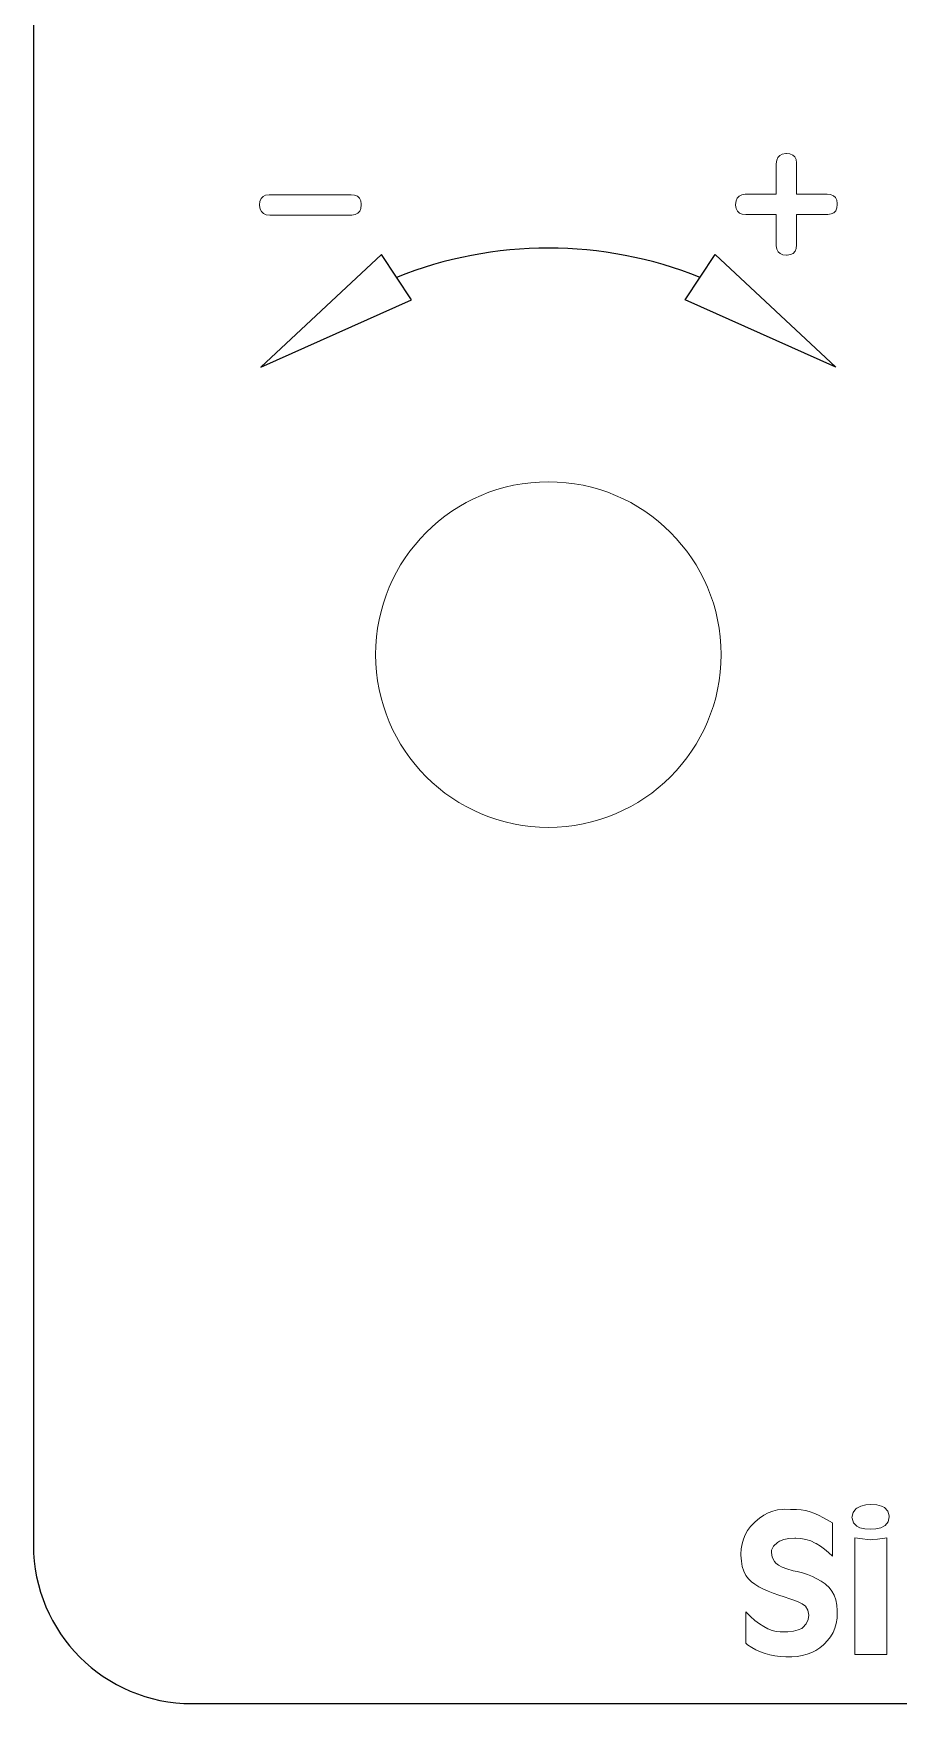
# Model space of a CAD drawing. Header units: millimetres. Extents: x 51.4 to 148.2, y 36.6 to 105.5.
# Drawn here: x 51.39 to 72.67, y 36.55 to 77.63 of the extents above; entities that cross this region are included whole.
import ezdxf

# ---------------------------------------------------------------- set-up
doc = ezdxf.new("R2010")
doc.units = ezdxf.units.MM

msp = doc.modelspace()

# ---------------------------------------------------------------- linework, layer by layer
at = {"color": 7, "linetype": 'Continuous'}
for p, q in [((51.387, 101.551), (51.387, 40.451)), ((55.287, 36.551), (144.287, 36.551))]:
    msp.add_line(p, q, dxfattribs=at)
at = {"lineweight": 0}
for p, q in [((69.672, 74.517), (69.662, 74.43)), ((69.662, 74.43), (69.662, 73.68)), ((69.699, 74.585), (69.672, 74.517)), ((69.746, 74.635), (69.699, 74.585)), ((69.811, 74.666), (69.746, 74.635)), ((69.894, 74.68), (69.811, 74.666)), ((69.913, 74.68), (69.894, 74.68)), ((69.999, 74.671), (69.913, 74.68)), ((70.068, 74.642), (69.999, 74.671)), ((70.117, 74.596), (70.068, 74.642)), ((70.149, 74.532), (70.117, 74.596)), ((70.162, 74.448), (70.149, 74.532)), ((70.162, 74.43), (70.162, 74.448)), ((70.162, 73.68), (70.162, 74.43)), ((56.961, 73.503), (56.989, 73.572)), ((56.989, 73.572), (57.036, 73.622)), ((57.036, 73.622), (57.1, 73.653)), ((57.1, 73.653), (57.184, 73.666)), ((57.184, 73.666), (57.202, 73.666)), ((57.202, 73.666), (59.201, 73.666)), ((59.201, 73.666), (59.288, 73.657)), ((59.288, 73.657), (59.356, 73.629)), ((59.356, 73.629), (59.406, 73.583)), ((59.406, 73.583), (59.438, 73.518)), ((68.7, 73.585), (68.672, 73.517)), ((68.747, 73.635), (68.7, 73.585)), ((68.811, 73.667), (68.747, 73.635)), ((68.895, 73.679), (68.811, 73.667)), ((68.913, 73.68), (68.895, 73.679)), ((69.662, 73.68), (68.913, 73.68)), ((70.912, 73.68), (70.162, 73.68)), ((70.999, 73.671), (70.912, 73.68)), ((71.067, 73.643), (70.999, 73.671)), ((71.117, 73.596), (71.067, 73.643)), ((71.148, 73.532), (71.117, 73.596)), ((56.952, 73.416), (56.961, 73.503)), ((56.953, 73.398), (56.952, 73.416)), ((56.965, 73.314), (56.953, 73.398)), ((56.997, 73.25), (56.965, 73.314)), ((57.047, 73.204), (56.997, 73.25)), ((57.115, 73.176), (57.047, 73.204)), ((57.202, 73.166), (57.115, 73.176)), ((59.201, 73.166), (57.202, 73.166)), ((59.22, 73.166), (59.201, 73.166)), ((59.201, 73.166), (59.201, 73.166)), ((59.201, 73.166), (59.201, 73.166)), ((59.302, 73.18), (59.22, 73.166)), ((59.368, 73.211), (59.302, 73.18)), ((59.414, 73.261), (59.368, 73.211)), ((59.441, 73.329), (59.414, 73.261)), ((59.438, 73.518), (59.45, 73.434)), ((59.451, 73.416), (59.441, 73.329)), ((59.45, 73.434), (59.451, 73.416)), ((68.672, 73.517), (68.663, 73.43)), ((68.663, 73.43), (68.663, 73.411)), ((68.663, 73.411), (68.676, 73.328)), ((68.676, 73.328), (68.707, 73.263)), ((68.707, 73.263), (68.758, 73.217)), ((68.758, 73.217), (68.826, 73.189)), ((68.826, 73.189), (68.913, 73.18)), ((68.913, 73.18), (69.662, 73.18)), ((69.662, 73.18), (69.662, 72.43)), ((70.162, 72.43), (70.162, 73.18)), ((70.162, 73.18), (70.912, 73.18)), ((70.912, 73.18), (70.93, 73.18)), ((70.93, 73.18), (71.013, 73.193)), ((71.013, 73.193), (71.079, 73.225)), ((71.079, 73.225), (71.124, 73.274)), ((71.124, 73.274), (71.152, 73.343)), ((71.161, 73.448), (71.148, 73.532)), ((71.152, 73.343), (71.161, 73.43)), ((71.161, 73.43), (71.161, 73.448)), ((69.662, 72.43), (69.663, 72.412)), ((69.663, 72.412), (69.675, 72.328)), ((69.675, 72.328), (69.707, 72.264)), ((70.125, 72.275), (70.153, 72.343)), ((70.153, 72.343), (70.162, 72.43)), ((69.707, 72.264), (69.757, 72.217)), ((69.757, 72.217), (69.826, 72.189)), ((69.826, 72.189), (69.913, 72.18)), ((69.913, 72.18), (69.931, 72.18)), ((69.931, 72.18), (70.014, 72.193)), ((70.014, 72.193), (70.079, 72.224)), ((70.079, 72.224), (70.125, 72.275)), ((69.246, 41.108), (69.14, 41.02)), ((69.354, 41.182), (69.246, 41.108)), ((69.464, 41.241), (69.354, 41.182)), ((69.576, 41.285), (69.464, 41.241)), ((69.689, 41.314), (69.576, 41.285)), ((69.804, 41.328), (69.689, 41.314)), ((69.858, 41.33), (69.804, 41.328)), ((70.016, 41.328), (69.858, 41.33)), ((70.156, 41.322), (70.016, 41.328)), ((70.277, 41.313), (70.156, 41.322)), ((70.379, 41.3), (70.277, 41.313)), ((70.418, 41.293), (70.379, 41.3)), ((70.494, 41.27), (70.418, 41.293)), ((70.587, 41.234), (70.494, 41.27)), ((70.697, 41.184), (70.587, 41.234)), ((70.825, 41.12), (70.697, 41.184)), ((70.969, 41.04), (70.825, 41.12)), ((71.55, 41.25), (71.525, 41.131)), ((71.525, 41.131), (71.526, 41.114)), ((71.526, 41.114), (71.558, 40.997)), ((71.623, 41.344), (71.55, 41.25)), ((71.646, 41.361), (71.623, 41.344)), ((71.743, 41.41), (71.646, 41.361)), ((71.864, 41.438), (71.743, 41.41)), ((71.987, 41.445), (71.864, 41.438)), ((72.132, 41.436), (71.987, 41.445)), ((72.25, 41.407), (72.132, 41.436)), ((72.323, 41.372), (72.25, 41.407)), ((72.403, 41.286), (72.323, 41.372)), ((72.437, 41.169), (72.403, 41.286)), ((72.413, 41.019), (72.438, 41.141)), ((72.438, 41.141), (72.437, 41.169)), ((68.899, 40.706), (68.853, 40.596)), ((68.958, 40.81), (68.899, 40.706)), ((69.031, 40.908), (68.958, 40.81)), ((69.117, 41), (69.031, 40.908)), ((69.14, 41.02), (69.117, 41)), ((71.043, 41), (70.969, 41.04)), ((71.043, 40.176), (71.043, 41)), ((71.558, 40.997), (71.641, 40.916)), ((71.641, 40.916), (71.721, 40.877)), ((71.721, 40.877), (71.84, 40.851)), ((71.84, 40.851), (71.987, 40.842)), ((71.987, 40.842), (72.113, 40.849)), ((72.113, 40.849), (72.235, 40.875)), ((72.235, 40.875), (72.328, 40.92)), ((72.328, 40.92), (72.34, 40.928)), ((72.34, 40.928), (72.413, 41.019)), ((68.8, 40.357), (68.793, 40.228)), ((68.82, 40.48), (68.8, 40.357)), ((68.853, 40.596), (68.82, 40.48)), ((69.543, 40.27), (69.548, 40.323)), ((69.563, 40.151), (69.543, 40.27)), ((69.548, 40.323), (69.597, 40.425)), ((69.597, 40.425), (69.696, 40.517)), ((69.696, 40.517), (69.744, 40.546)), ((69.744, 40.546), (69.849, 40.588)), ((69.849, 40.588), (69.974, 40.613)), ((69.974, 40.613), (70.121, 40.621)), ((70.121, 40.621), (70.141, 40.621)), ((70.141, 40.621), (70.269, 40.612)), ((70.269, 40.612), (70.392, 40.588)), ((70.392, 40.588), (70.51, 40.552)), ((70.51, 40.552), (70.623, 40.501)), ((70.623, 40.501), (70.647, 40.488)), ((70.647, 40.488), (70.751, 40.424)), ((70.751, 40.424), (70.852, 40.35)), ((70.852, 40.35), (70.95, 40.268)), ((70.95, 40.268), (71.043, 40.176)), ((71.593, 40.631), (71.593, 37.762)), ((71.782, 40.603), (71.593, 40.631)), ((71.91, 40.586), (71.782, 40.603)), ((71.975, 40.579), (71.91, 40.586)), ((71.976, 40.579), (71.975, 40.579)), ((72.034, 40.584), (71.976, 40.579)), ((72.153, 40.597), (72.034, 40.584)), ((72.335, 40.621), (72.153, 40.597)), ((72.38, 40.627), (72.335, 40.621)), ((72.38, 37.762), (72.38, 40.627)), ((68.793, 40.228), (68.793, 40.199)), ((68.793, 40.199), (68.803, 40.054)), ((68.803, 40.054), (68.826, 39.922)), ((68.826, 39.922), (68.863, 39.806)), ((69.622, 40.043), (69.563, 40.151)), ((69.653, 40.007), (69.622, 40.043)), ((69.714, 39.956), (69.653, 40.007)), ((69.804, 39.908), (69.714, 39.956)), ((69.926, 39.863), (69.804, 39.908)), ((70.076, 39.82), (69.926, 39.863)), ((68.863, 39.806), (68.913, 39.705)), ((68.913, 39.705), (68.978, 39.618)), ((68.978, 39.618), (69.056, 39.546)), ((69.056, 39.546), (69.137, 39.486)), ((69.137, 39.486), (69.237, 39.425)), ((70.177, 39.798), (70.076, 39.82)), ((70.309, 39.764), (70.177, 39.798)), ((70.433, 39.723), (70.309, 39.764)), ((70.551, 39.675), (70.433, 39.723)), ((70.662, 39.622), (70.551, 39.675)), ((70.767, 39.562), (70.662, 39.622)), ((70.865, 39.494), (70.767, 39.562)), ((70.881, 39.483), (70.865, 39.494)), ((70.962, 39.406), (70.881, 39.483)), ((69.237, 39.425), (69.345, 39.367)), ((69.345, 39.367), (69.461, 39.314)), ((69.461, 39.314), (69.587, 39.265)), ((69.587, 39.265), (69.722, 39.22)), ((69.722, 39.22), (69.859, 39.177)), ((69.859, 39.177), (69.999, 39.129)), ((69.999, 39.129), (70.119, 39.085)), ((70.119, 39.085), (70.219, 39.043)), ((70.219, 39.043), (70.298, 39.006)), ((71.03, 39.317), (70.962, 39.406)), ((71.083, 39.217), (71.03, 39.317)), ((71.124, 39.102), (71.083, 39.217)), ((71.15, 38.976), (71.124, 39.102)), ((68.914, 38.806), (68.914, 38.035)), ((69.027, 38.694), (68.914, 38.806)), ((69.138, 38.597), (69.027, 38.694)), ((70.298, 39.006), (70.379, 38.946)), ((70.379, 38.946), (70.44, 38.848)), ((70.448, 38.62), (70.401, 38.511)), ((70.44, 38.848), (70.46, 38.727)), ((70.46, 38.727), (70.448, 38.62)), ((71.138, 38.524), (71.157, 38.649)), ((71.163, 38.838), (71.15, 38.976)), ((71.157, 38.649), (71.164, 38.779)), ((71.164, 38.779), (71.163, 38.838)), ((69.248, 38.514), (69.138, 38.597)), ((69.354, 38.445), (69.248, 38.514)), ((69.458, 38.391), (69.354, 38.445)), ((69.56, 38.351), (69.458, 38.391)), ((69.659, 38.325), (69.56, 38.351)), ((69.756, 38.314), (69.659, 38.325)), ((69.784, 38.313), (69.756, 38.314)), ((69.947, 38.318), (69.784, 38.313)), ((70.085, 38.335), (69.947, 38.318)), ((70.199, 38.364), (70.085, 38.335)), ((70.288, 38.402), (70.199, 38.364)), ((70.319, 38.422), (70.288, 38.402)), ((70.401, 38.511), (70.319, 38.422)), ((70.998, 38.195), (71.058, 38.298)), ((71.058, 38.298), (71.104, 38.408)), ((71.104, 38.408), (71.138, 38.524)), ((68.914, 38.035), (68.958, 38)), ((68.958, 38), (69.058, 37.933)), ((69.058, 37.933), (69.162, 37.874)), ((69.162, 37.874), (69.271, 37.823)), ((69.271, 37.823), (69.385, 37.781)), ((70.421, 37.765), (70.533, 37.807)), ((70.533, 37.807), (70.636, 37.86)), ((70.636, 37.86), (70.733, 37.921)), ((70.733, 37.921), (70.823, 37.993)), ((70.823, 37.993), (70.841, 38.009)), ((70.841, 38.009), (70.926, 38.099)), ((70.926, 38.099), (70.998, 38.195)), ((69.385, 37.781), (69.505, 37.748)), ((69.505, 37.748), (69.63, 37.724)), ((69.63, 37.724), (69.759, 37.707)), ((69.759, 37.707), (69.894, 37.699)), ((69.894, 37.699), (69.903, 37.699)), ((69.903, 37.699), (70.043, 37.7)), ((70.043, 37.7), (70.176, 37.712)), ((70.176, 37.712), (70.303, 37.734)), ((70.303, 37.734), (70.421, 37.765)), ((71.593, 37.762), (72.38, 37.762))]:
    msp.add_line(p, q, dxfattribs=at)
at = {"color": 2}
for p, q in [((56.984, 69.426), (59.948, 72.193)), ((60.685, 71.082), (59.948, 72.193)), ((67.424, 71.082), (68.161, 72.193)), ((71.126, 69.426), (68.161, 72.193)), ((56.984, 69.426), (60.685, 71.082)), ((71.126, 69.426), (67.424, 71.082))]:
    msp.add_line(p, q, dxfattribs=at)
at = {"color": 7, "linetype": 'Continuous', "lineweight": 15}
msp.add_circle((64.055, 62.355), 4.25, dxfattribs=at)
at = {"color": 2}
msp.add_arc((64.055, 62.355), 10, 68.074, 111.926, dxfattribs=at)
at = {"color": 7, "linetype": 'Continuous'}
msp.add_arc((55.287, 40.451), 3.9, 180, 270, dxfattribs=at)

doc.saveas('drawing.dxf')
